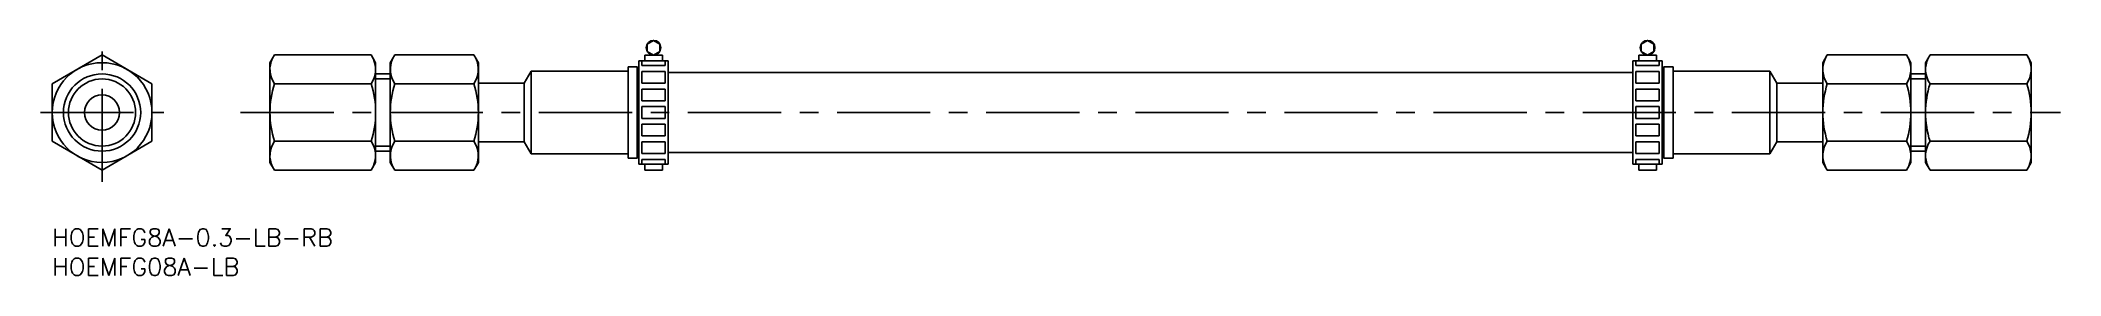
# Model space of a CAD drawing. Extents: x -2 to 342, y -8 to 32.
import ezdxf

# ---------------------------------------------------------------- set-up
doc = ezdxf.new("R2010")
doc.units = 0
doc.header["$LTSCALE"] = 0.5
doc.linetypes.add('CENTER', pattern=[50.8, 31.75, -6.35, 6.35, -6.35])
for name, color, linetype in [('MSM_CENTER', 1, 'CENTER'), ('MSM_CONTINUOUS', 7, 'CONTINUOUS'), ('MSM_NARROW', 5, 'CONTINUOUS'), ('MSM_PART_NUMBER', 7, 'CONTINUOUS')]:
    doc.layers.add(name, color=color, linetype=linetype)
doc.styles.get("Standard").update_dxf_attribs({"font": 'txt.shx', "height": 3, "bigfont": 'bigfont.shx'})

# ---------------------------------------------------------------- blocks, each defined once
blk = doc.blocks.new('*U9')
at = {"layer": 'MSM_PART_NUMBER'}
blk.add_text('HOEMFG8A-0.3-LB-RB', height=3, dxfattribs=at).set_placement((0, -3))
blk = doc.blocks.new('*U10')
at = {"layer": 'MSM_PART_NUMBER'}
blk.add_text('HOEMFG08A-LB', height=3, dxfattribs=at).set_placement((0, -8))

msp = doc.modelspace()

# ---------------------------------------------------------------- linework, layer by layer
at = {"layer": 'MSM_CENTER'}
for p, q in [((8.5, 8), (8.5, 31.63)), ((-2, 19.81), (19, 19.81)), ((32.1, 19.81), (342.1, 19.81))]:
    msp.add_line(p, q, dxfattribs=at)
at = {"layer": 'MSM_CONTINUOUS'}
for p, q in [((101.36, 31.49), (102.44, 32.11)), ((101.36, 30.24), (101.36, 31.49)), ((102.44, 32.11), (103.52, 31.49)), ((103.52, 31.49), (103.52, 30.24)), ((271.75, 32.11), (270.67, 31.49)), ((270.67, 31.49), (270.67, 30.24)), ((272.84, 31.49), (271.75, 32.11)), ((272.84, 30.24), (272.84, 31.49)), ((0, 24.72), (8.5, 29.63)), ((8.5, 29.63), (17, 24.72)), ((37.1, 28.31), (37.86, 29.63)), ((37.1, 28.31), (37.1, 11.31)), ((37.86, 29.63), (54.34, 29.63)), ((55.1, 28.31), (54.34, 29.63)), ((55.1, 28.31), (55.1, 11.31)), ((57.6, 28.31), (58.36, 29.63)), ((57.6, 28.31), (57.6, 11.31)), ((58.36, 29.63), (71.84, 29.63)), ((72.6, 28.31), (71.84, 29.63)), ((72.6, 28.31), (72.6, 11.31)), ((98.1, 27.61), (98.1, 12.01)), ((98.1, 27.61), (99.67, 27.61)), ((99.67, 27.61), (99.67, 12.01)), ((99.67, 27.61), (99.94, 26.61)), ((99.94, 28.61), (99.94, 11.01)), ((104.94, 28.61), (99.94, 28.61)), ((100.44, 28.61), (100.44, 27.81)), ((104.44, 27.81), (100.44, 27.81)), ((100.94, 29.61), (100.94, 28.61)), ((103.94, 29.61), (100.94, 29.61)), ((102.44, 29.61), (101.36, 30.24)), ((103.52, 30.24), (102.44, 29.61)), ((103.94, 29.61), (103.94, 28.61)), ((104.44, 28.61), (104.44, 27.81)), ((104.94, 28.61), (104.94, 11.01)), ((269.25, 28.61), (269.25, 11.01)), ((269.25, 28.61), (274.25, 28.61)), ((269.75, 28.61), (269.75, 27.81)), ((269.75, 27.81), (273.75, 27.81)), ((270.25, 29.61), (273.25, 29.61)), ((270.25, 29.61), (270.25, 28.61)), ((270.67, 30.24), (271.75, 29.61)), ((271.75, 29.61), (272.84, 30.24)), ((273.25, 29.61), (273.25, 28.61)), ((273.75, 28.61), (273.75, 27.81)), ((274.25, 28.61), (274.25, 11.01)), ((274.52, 27.61), (274.25, 26.61)), ((274.52, 27.61), (274.52, 12.01)), ((276.1, 27.61), (274.52, 27.61)), ((276.1, 27.61), (276.1, 12.01)), ((301.6, 28.31), (302.36, 29.63)), ((301.6, 11.31), (301.6, 28.31)), ((315.84, 29.63), (302.36, 29.63)), ((316.6, 28.31), (315.84, 29.63)), ((316.6, 11.31), (316.6, 28.31)), ((319.1, 28.31), (319.86, 29.63)), ((319.1, 11.31), (319.1, 28.31)), ((336.34, 29.63), (319.86, 29.63)), ((337.1, 28.31), (336.34, 29.63)), ((337.1, 11.31), (337.1, 28.31)), ((0, 14.91), (0, 24.72)), ((17, 14.91), (17, 24.72)), ((37.86, 24.72), (54.34, 24.72)), ((55.1, 26.39), (57.6, 26.39)), ((58.36, 24.72), (71.84, 24.72)), ((72.6, 24.81), (80.41, 24.81)), ((81.6, 26.86), (80.41, 24.81)), ((80.41, 24.81), (80.41, 14.81)), ((81.6, 26.86), (98.1, 26.86)), ((81.6, 26.86), (81.6, 12.76)), ((100.44, 26.81), (100.44, 24.81)), ((104.44, 26.81), (100.44, 26.81)), ((104.44, 24.81), (100.44, 24.81)), ((104.44, 26.81), (104.44, 24.81)), ((104.94, 26.61), (269.25, 26.61)), ((269.75, 26.81), (273.75, 26.81)), ((269.75, 26.81), (269.75, 24.81)), ((269.75, 24.81), (273.75, 24.81)), ((273.75, 26.81), (273.75, 24.81)), ((292.6, 26.86), (276.1, 26.86)), ((292.6, 12.76), (292.6, 26.86)), ((292.6, 26.86), (293.78, 24.81)), ((293.78, 14.81), (293.78, 24.81)), ((301.6, 24.81), (293.78, 24.81)), ((315.84, 24.72), (302.36, 24.72)), ((319.1, 26.39), (316.6, 26.39)), ((336.34, 24.72), (319.86, 24.72)), ((100.44, 23.81), (100.44, 21.81)), ((104.44, 23.81), (100.44, 23.81)), ((104.44, 21.81), (100.44, 21.81)), ((100.44, 20.81), (100.44, 18.81)), ((104.44, 20.81), (100.44, 20.81)), ((104.44, 23.81), (104.44, 21.81)), ((104.44, 20.81), (104.44, 18.81)), ((269.75, 23.81), (273.75, 23.81)), ((269.75, 23.81), (269.75, 21.81)), ((269.75, 21.81), (273.75, 21.81)), ((269.75, 20.81), (273.75, 20.81)), ((269.75, 20.81), (269.75, 18.81)), ((273.75, 23.81), (273.75, 21.81)), ((273.75, 20.81), (273.75, 18.81)), ((104.44, 18.81), (100.44, 18.81)), ((100.44, 15.81), (100.44, 17.81)), ((104.44, 17.81), (100.44, 17.81)), ((104.44, 15.81), (104.44, 17.81)), ((269.75, 18.81), (273.75, 18.81)), ((269.75, 17.81), (273.75, 17.81)), ((269.75, 15.81), (269.75, 17.81)), ((273.75, 15.81), (273.75, 17.81)), ((0, 14.91), (8.5, 10)), ((8.5, 10), (17, 14.91)), ((37.86, 14.91), (54.34, 14.91)), ((58.36, 14.91), (71.84, 14.91)), ((72.6, 14.81), (80.41, 14.81)), ((81.6, 12.76), (80.41, 14.81)), ((104.44, 15.81), (100.44, 15.81)), ((100.44, 12.81), (100.44, 14.81)), ((104.44, 14.81), (100.44, 14.81)), ((104.44, 12.81), (104.44, 14.81)), ((269.75, 15.81), (273.75, 15.81)), ((269.75, 12.81), (269.75, 14.81)), ((269.75, 14.81), (273.75, 14.81)), ((273.75, 12.81), (273.75, 14.81)), ((292.6, 12.76), (293.78, 14.81)), ((301.6, 14.81), (293.78, 14.81)), ((315.84, 14.91), (302.36, 14.91)), ((336.34, 14.91), (319.86, 14.91)), ((37.1, 11.31), (37.86, 10)), ((55.1, 11.31), (54.34, 10)), ((55.1, 13.24), (57.6, 13.24)), ((57.6, 11.31), (58.36, 10)), ((72.6, 11.31), (71.84, 10)), ((81.6, 12.76), (98.1, 12.76)), ((98.1, 12.01), (99.67, 12.01)), ((99.67, 12.01), (99.94, 13.01)), ((104.94, 11.01), (99.94, 11.01)), ((104.44, 12.81), (100.44, 12.81)), ((100.44, 11.01), (100.44, 11.81)), ((104.44, 11.81), (100.44, 11.81)), ((100.94, 10.01), (100.94, 11.01)), ((103.94, 10.01), (103.94, 11.01)), ((104.44, 11.01), (104.44, 11.81)), ((104.94, 13.01), (269.25, 13.01)), ((269.25, 11.01), (274.25, 11.01)), ((269.75, 12.81), (273.75, 12.81)), ((269.75, 11.81), (273.75, 11.81)), ((269.75, 11.01), (269.75, 11.81)), ((270.25, 10.01), (270.25, 11.01)), ((273.25, 10.01), (273.25, 11.01)), ((273.75, 11.01), (273.75, 11.81)), ((274.52, 12.01), (274.25, 13.01)), ((276.1, 12.01), (274.52, 12.01)), ((292.6, 12.76), (276.1, 12.76)), ((301.6, 11.31), (302.36, 10)), ((316.6, 11.31), (315.84, 10)), ((319.1, 13.24), (316.6, 13.24)), ((319.1, 11.31), (319.86, 10)), ((337.1, 11.31), (336.34, 10)), ((37.86, 10), (54.34, 10)), ((58.36, 10), (71.84, 10)), ((103.94, 10.01), (100.94, 10.01)), ((270.25, 10.01), (273.25, 10.01)), ((315.84, 10), (302.36, 10)), ((336.34, 10), (319.86, 10))]:
    msp.add_line(p, q, dxfattribs=at)
for centre, radius in [((102.44, 30.86), 1.25), ((271.75, 30.86), 1.25), ((8.5, 19.81), 8.5), ((8.5, 19.81), 5.72), ((8.5, 19.81), 3)]:
    msp.add_circle(centre, radius, dxfattribs=at)
for centre, radius, start, end in [((41.44, 27.18), 4.34, 154.3842, 214.3842), ((50.75, 27.18), 4.34, 325.6158, 25.6158), ((61.94, 27.18), 4.34, 154.3842, 214.3842), ((68.25, 27.18), 4.34, 325.6158, 25.6158), ((305.94, 27.18), 4.34, 154.3842, 214.3842), ((312.25, 27.18), 4.34, 325.6158, 25.6158), ((323.44, 27.18), 4.34, 154.3842, 214.3842), ((332.75, 27.18), 4.34, 325.6158, 25.6158), ((53.34, 19.81), 16.24, 162.412, 197.588), ((38.86, 19.81), 16.24, 342.412, 17.588), ((73.84, 19.81), 16.24, 162.412, 197.588), ((56.36, 19.81), 16.24, 342.412, 17.588), ((317.84, 19.81), 16.24, 162.412, 197.588), ((300.36, 19.81), 16.24, 342.412, 17.588), ((335.34, 19.81), 16.24, 162.412, 197.588), ((320.86, 19.81), 16.24, 342.412, 17.588), ((41.44, 12.45), 4.34, 145.6158, 205.6158), ((50.75, 12.45), 4.34, 334.3842, 34.3842), ((61.94, 12.45), 4.34, 145.6158, 205.6158), ((68.25, 12.45), 4.34, 334.3842, 34.3842), ((305.94, 12.45), 4.34, 145.6158, 205.6158), ((312.25, 12.45), 4.34, 334.3842, 34.3842), ((323.44, 12.45), 4.34, 145.6158, 205.6158), ((332.75, 12.45), 4.34, 334.3842, 34.3842)]:
    msp.add_arc(centre, radius, start, end, dxfattribs=at)
at = {"layer": 'MSM_NARROW'}
for p, q in [((55.08, 25.54), (57.6, 25.54)), ((316.58, 25.54), (319.1, 25.54)), ((55.08, 14.09), (57.6, 14.09)), ((316.58, 14.09), (319.1, 14.09))]:
    msp.add_line(p, q, dxfattribs=at)
msp.add_circle((8.5, 19.81), 6.58, dxfattribs=at)

# ---------------------------------------------------------------- block references
at = {"layer": 'MSM_CONTINUOUS'}
for name in ['*U9', '*U10']:
    msp.add_blockref(name, (0, 0), dxfattribs=at)

doc.saveas('drawing.dxf')
